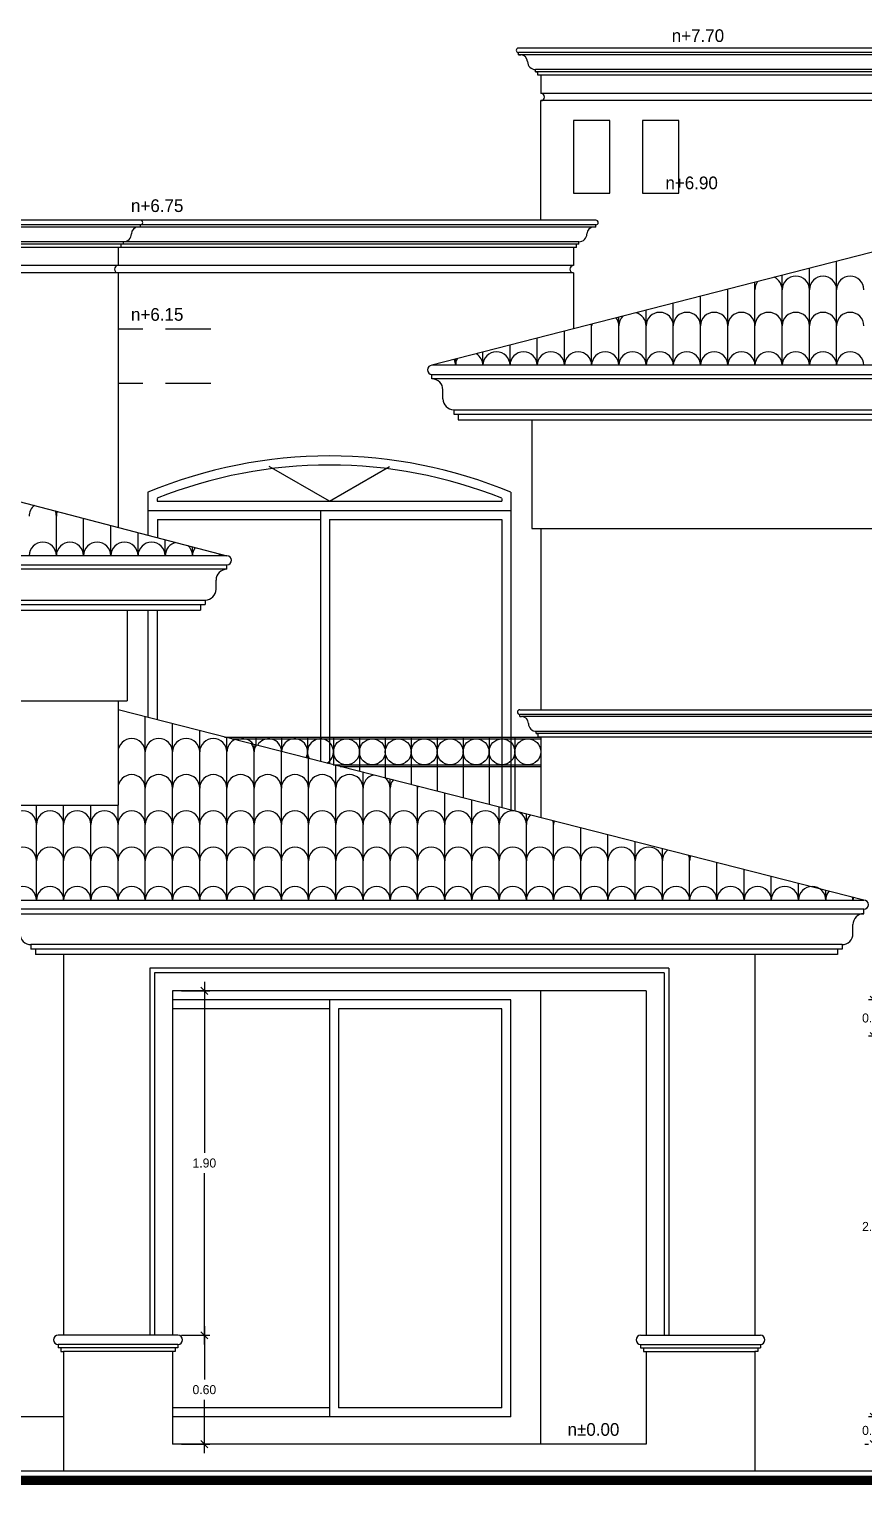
# Model space of a CAD drawing. Extents: x 12 to 127, y -37 to 29.
# Drawn here: x 26.12 to 30.72, y -30.96 to -22.94 of the extents above; entities that cross this region are included whole.
import ezdxf

# ---------------------------------------------------------------- set-up
doc = ezdxf.new("R2010")
doc.units = 0
doc.header["$PDMODE"] = 34
doc.linetypes.add('HIDDEN', pattern=[0.375, 0.25, -0.125])
doc.layers.get('0').update_dxf_attribs({"linetype": 'CONTINUOUS'})
doc.layers.get('DEFPOINTS').update_dxf_attribs({"linetype": 'CONTINUOUS'})
for name, color, linetype in [('ALZADO', 1, 'CONTINUOUS'), ('CINT', 7, 'CONTINUOUS'), ('NIVELES', 7, 'CONTINUOUS'), ('PROY', 3, 'HIDDEN')]:
    doc.layers.add(name, color=color, linetype=linetype)
doc.styles.add('E50', font='SWZ721LE.TTF', dxfattribs={"height": 0.05})
doc.dimstyles.new('E50', dxfattribs={"dimscale": 0.5, "dimtxt": 0.05, "dimasz": 0.03, "dimexe": 0.07, "dimexo": 0.03, "dimgap": 0.0505, "dimtad": 0, "dimtih": 1, "dimtoh": 1, "dimzin": 1, "dimtxsty": 'E50', "dimcen": 0.02, "dimdle": 0.1, "dimclrd": 5, "dimclre": 5, "dimclrt": 2, "dimaunit": 1, "dimazin": 3, "dimtfac": 1, "dimtix": 1, "dimtofl": 0, "dimtmove": 0, "dimatfit": 3, "dimtolj": 1, "dimtzin": 0})

# ---------------------------------------------------------------- blocks, each defined once
blk = doc.blocks.new('_OBLIQUE')
at = {"color": 0, "linetype": 'BYBLOCK'}
blk.add_line((-0.5, -0.5), (0.5, 0.5), dxfattribs=at)
blk = doc.blocks.new('*D645')
at = {"color": 5, "linetype": 'BYBLOCK'}
for p, q in [((27.0877, -30.0895), (27.0877, -30.3839)), ((26.9621, -30.1395), (27.1177, -30.1395)), ((27.0877, -30.7895), (27.0877, -30.4952)), ((26.9621, -30.7395), (27.1177, -30.7395))]:
    blk.add_line(p, q, dxfattribs=at)
at = {"layer": 'DEFPOINTS', "color": 0, "linetype": 'BYBLOCK'}
for p in [(26.9121, -30.1395), (27.0877, -30.1395), (26.9121, -30.7395)]:
    blk.add_point(p, dxfattribs=at)
at = {"color": 5, "linetype": 'BYBLOCK', "xscale": 0.04, "yscale": 0.04, "zscale": 0.04}
for p, rotation in [((27.0877, -30.1395), 90), ((27.0877, -30.7395), 270)]:
    blk.add_blockref('_OBLIQUE', p, dxfattribs=dict(at, rotation=rotation))
at = {"color": 7, "linetype": 'BYBLOCK', "insert": (27.0877, -30.4395), "char_height": 0.05, "attachment_point": 5, "style": 'E50'}
blk.add_mtext('\\A1;0.60', dxfattribs=at)
blk = doc.blocks.new('*D646')
at = {"color": 5, "linetype": 'BYBLOCK'}
for p, q in [((26.9621, -28.2395), (27.1177, -28.2395)), ((27.0877, -28.1895), (27.0877, -29.1339)), ((27.0877, -30.1895), (27.0877, -29.2452))]:
    blk.add_line(p, q, dxfattribs=at)
at = {"layer": 'DEFPOINTS', "color": 0, "linetype": 'BYBLOCK'}
for p in [(26.9121, -28.2395), (27.0877, -28.2395), (26.9121, -30.1395)]:
    blk.add_point(p, dxfattribs=at)
at = {"color": 5, "linetype": 'BYBLOCK', "xscale": 0.04, "yscale": 0.04, "zscale": 0.04}
for p, rotation in [((27.0877, -28.2395), 90), ((27.0877, -30.1395), 270)]:
    blk.add_blockref('_OBLIQUE', p, dxfattribs=dict(at, rotation=rotation))
at = {"color": 7, "linetype": 'BYBLOCK', "insert": (27.0877, -29.1895), "char_height": 0.05, "attachment_point": 5, "style": 'E50'}
blk.add_mtext('\\A1;1.90', dxfattribs=at)
blk = doc.blocks.new('*D647')
at = {"color": 5, "linetype": 'BYBLOCK'}
for p, q in [((30.8421, -28.4895), (30.7476, -28.4895)), ((30.7776, -28.4395), (30.7776, -29.4838)), ((30.7776, -30.6395), (30.7776, -29.5952)), ((30.8421, -30.5895), (30.7476, -30.5895))]:
    blk.add_line(p, q, dxfattribs=at)
at = {"layer": 'DEFPOINTS', "color": 0, "linetype": 'BYBLOCK'}
for p in [(30.8921, -28.4895), (30.7776, -30.5895), (30.8921, -30.5895)]:
    blk.add_point(p, dxfattribs=at)
at = {"color": 5, "linetype": 'BYBLOCK', "xscale": 0.04, "yscale": 0.04, "zscale": 0.04}
for p, rotation in [((30.7776, -28.4895), 90), ((30.7776, -30.5895), 270)]:
    blk.add_blockref('_OBLIQUE', p, dxfattribs=dict(at, rotation=rotation))
at = {"color": 7, "linetype": 'BYBLOCK', "insert": (30.7776, -29.5395), "char_height": 0.05, "attachment_point": 5, "style": 'E50'}
blk.add_mtext('\\A1;2.10', dxfattribs=at)
blk = doc.blocks.new('*D648')
at = {"color": 5, "linetype": 'BYBLOCK'}
for p, q in [((30.7776, -30.5895), (30.7776, -30.5495)), ((30.7276, -30.7395), (30.7476, -30.7395)), ((30.7776, -30.7395), (30.7776, -30.7795))]:
    blk.add_line(p, q, dxfattribs=at)
at = {"layer": 'DEFPOINTS', "color": 0, "linetype": 'BYBLOCK'}
for p in [(30.8921, -30.5895), (30.7776, -30.7395), (30.7776, -30.7395)]:
    blk.add_point(p, dxfattribs=at)
at = {"color": 5, "linetype": 'BYBLOCK', "xscale": 0.04, "yscale": 0.04, "zscale": 0.04}
for p, rotation in [((30.7776, -30.5895), 270), ((30.7776, -30.7395), 90)]:
    blk.add_blockref('_OBLIQUE', p, dxfattribs=dict(at, rotation=rotation))
at = {"color": 7, "linetype": 'BYBLOCK', "insert": (30.7776, -30.6645), "char_height": 0.05, "attachment_point": 5, "style": 'E50'}
blk.add_mtext('\\A1;0.15', dxfattribs=at)
blk = doc.blocks.new('*D649')
at = {"color": 5, "linetype": 'BYBLOCK'}
for p, q in [((30.7776, -28.2395), (30.7776, -28.3338)), ((31.3702, -28.2895), (30.7476, -28.2895)), ((30.7776, -28.5395), (30.7776, -28.4452))]:
    blk.add_line(p, q, dxfattribs=at)
at = {"layer": 'DEFPOINTS', "color": 0, "linetype": 'BYBLOCK'}
for p in [(30.7776, -28.2895), (31.4202, -28.2895), (30.8921, -28.4895)]:
    blk.add_point(p, dxfattribs=at)
at = {"color": 5, "linetype": 'BYBLOCK', "xscale": 0.04, "yscale": 0.04, "zscale": 0.04}
for p, rotation in [((30.7776, -28.2895), 90), ((30.7776, -28.4895), 270)]:
    blk.add_blockref('_OBLIQUE', p, dxfattribs=dict(at, rotation=rotation))
at = {"color": 7, "linetype": 'BYBLOCK', "insert": (30.7776, -28.3895), "char_height": 0.05, "attachment_point": 5, "style": 'E50'}
blk.add_mtext('\\A1;0.20', dxfattribs=at)

msp = doc.modelspace()

# ---------------------------------------------------------------- linework, layer by layer
at = {"layer": 'ALZADO'}
for p, q in [((33.6956, -23.0395), (28.8186, -23.0395)), ((33.6956, -23.0645), (28.8186, -23.0645)), ((28.8186, -23.077), (28.8186, -23.0645)), ((33.6956, -23.077), (28.8186, -23.077)), ((28.8186, -23.077), (28.8311, -23.077)), ((33.6018, -23.1583), (28.9124, -23.1583)), ((28.9124, -23.1708), (28.9124, -23.1583)), ((33.5893, -23.1708), (28.9124, -23.1708)), ((28.9124, -23.1708), (28.9249, -23.1708)), ((28.9249, -23.1895), (28.9249, -23.1708)), ((33.5893, -23.1895), (28.9249, -23.1895)), ((28.9421, -23.1895), (28.9421, -23.2895)), ((33.5721, -23.2895), (28.9421, -23.2895)), ((33.5721, -23.3295), (28.9421, -23.3295)), ((28.9421, -23.9895), (28.9421, -23.3295)), ((32.4221, -23.7395), (28.3421, -24.7895)), ((29.2456, -23.9895), (22.0586, -23.9895)), ((26.6121, -23.9895), (22.1821, -23.9895)), ((29.2456, -24.0145), (22.0586, -24.0145)), ((29.2456, -24.027), (22.0711, -24.027)), ((26.7356, -24.027), (26.7231, -24.027)), ((26.7356, -24.027), (26.7356, -24.0145)), ((29.2456, -24.027), (29.2331, -24.027)), ((29.2456, -24.027), (29.2456, -24.0145)), ((29.1518, -24.1083), (22.1524, -24.1083)), ((29.1393, -24.1208), (22.1649, -24.1208)), ((29.1393, -24.1395), (22.1649, -24.1395)), ((26.6121, -24.1395), (26.6121, -24.2395)), ((26.6293, -24.1395), (26.6293, -24.1208)), ((26.6418, -24.1208), (26.6293, -24.1208)), ((26.6418, -24.1208), (26.6418, -24.1083)), ((29.1221, -24.1395), (29.1221, -24.2395)), ((29.1393, -24.1395), (29.1393, -24.1208)), ((29.1518, -24.1208), (29.1393, -24.1208)), ((29.1518, -24.1208), (29.1518, -24.1083)), ((29.1221, -24.2395), (22.1821, -24.2395)), ((30.5721, -24.7895), (30.5721, -24.2156)), ((29.1221, -24.2795), (22.1821, -24.2795)), ((26.6121, -24.2795), (26.6121, -25.6827)), ((29.1221, -24.2795), (29.1221, -24.5888)), ((30.2721, -24.7895), (30.2721, -24.2928)), ((30.4221, -24.7895), (30.4221, -24.2542)), ((29.8221, -24.7895), (29.8221, -24.4087)), ((29.9721, -24.7895), (29.9721, -24.37)), ((30.1221, -24.7895), (30.1221, -24.3314)), ((29.5221, -24.7895), (29.5221, -24.4859)), ((29.6721, -24.7895), (29.6721, -24.4473)), ((29.2221, -24.7895), (29.2221, -24.5631)), ((29.3721, -24.7895), (29.3721, -24.5245)), ((28.9221, -24.7895), (28.9221, -24.6403)), ((29.0721, -24.7895), (29.0721, -24.6017)), ((28.6221, -24.7895), (28.6221, -24.7175)), ((28.7721, -24.7895), (28.7721, -24.6789)), ((33.5721, -24.7895), (28.3421, -24.7895)), ((28.4721, -24.7895), (28.4721, -24.7561)), ((28.3421, -24.8645), (28.3421, -24.8395)), ((28.3421, -24.8395), (33.5721, -24.8395)), ((33.5721, -24.8645), (28.3421, -24.8645)), ((28.4021, -24.9745), (28.4021, -24.9245)), ((28.4621, -25.0345), (28.4621, -25.0595)), ((28.4621, -25.0345), (33.5721, -25.0345)), ((28.4621, -25.0595), (33.5721, -25.0595)), ((28.4871, -25.0595), (28.4871, -25.0895)), ((28.4871, -25.0895), (33.5721, -25.0895)), ((28.8921, -25.0895), (28.8921, -25.6895)), ((27.7771, -25.5395), (27.4455, -25.3481)), ((27.7771, -25.5395), (28.1087, -25.3481)), ((26.7771, -25.4895), (26.7771, -25.7259)), ((26.8271, -25.5231), (26.8271, -25.5395)), ((28.7271, -25.5231), (28.7271, -25.5395)), ((28.7771, -25.4895), (28.7771, -27.2426)), ((26.7771, -25.5895), (28.7771, -25.5895)), ((26.8271, -25.5395), (28.7271, -25.5395)), ((27.7271, -25.5895), (27.7271, -26.9744)), ((26.8294, -25.6395), (27.7271, -25.6395)), ((26.8294, -25.6395), (26.8294, -25.7395)), ((27.7771, -25.6395), (27.7771, -26.9872)), ((27.7771, -25.6395), (28.7271, -25.6395)), ((28.7271, -25.6395), (28.7271, -27.2299)), ((28.8921, -25.6895), (30.8921, -25.6895)), ((28.9421, -25.6895), (28.9421, -26.6895)), ((26.7771, -26.1395), (26.7771, -26.7317)), ((26.8271, -26.1395), (26.8271, -26.7445)), ((27.1993, -26.8395), (28.9421, -26.8395)), ((27.2384, -26.8495), (28.9421, -26.8495)), ((27.3707, -26.8395), (27.3707, -26.8833)), ((27.5135, -26.8395), (27.5135, -26.9198)), ((27.6564, -26.8395), (27.6564, -26.9563)), ((27.7993, -26.8395), (27.7993, -26.9928)), ((27.9421, -26.8395), (27.9421, -27.0293)), ((28.085, -26.8395), (28.085, -27.0658)), ((28.2278, -26.8395), (28.2278, -27.1023)), ((28.3707, -26.8395), (28.3707, -27.1388)), ((28.5135, -26.8395), (28.5135, -27.1753)), ((28.6564, -26.8395), (28.6564, -27.2118)), ((28.7993, -26.8395), (28.7993, -27.2483)), ((27.7976, -26.9924), (28.9421, -26.9924)), ((27.8367, -27.0024), (28.9421, -27.0024)), ((26.7871, -28.1145), (26.7871, -30.1395)), ((29.6471, -28.1145), (26.7871, -28.1145)), ((26.8121, -28.1395), (26.8121, -30.1395)), ((29.6221, -28.1395), (26.8121, -28.1395)), ((29.6221, -28.1395), (29.6221, -30.1395)), ((29.6471, -28.1145), (29.6471, -30.1395)), ((28.7771, -28.2895), (26.9121, -28.2895)), ((27.7771, -28.3395), (26.9121, -28.3395)), ((27.7771, -28.2895), (27.7771, -30.5895)), ((28.7271, -28.3395), (27.8271, -28.3395)), ((27.8271, -28.3395), (27.8271, -30.5395)), ((28.7271, -30.5395), (28.7271, -28.3395)), ((28.7771, -30.5895), (28.7771, -28.2895)), ((27.7771, -30.5395), (26.9121, -30.5395)), ((28.7771, -30.5895), (26.9121, -30.5895)), ((28.7271, -30.5395), (27.8271, -30.5395)), ((35.7841, -30.8895), (22.3721, -30.8895))]:
    msp.add_line(p, q, dxfattribs=at)
at = {"layer": 'ALZADO', "color": 5}
for p, q in [((24.3421, -25.0895), (27.2121, -25.8395)), ((26.2721, -25.8395), (26.2721, -25.5939)), ((26.4221, -25.8395), (26.4221, -25.6331)), ((26.5721, -25.8395), (26.5721, -25.6723)), ((26.7221, -25.8395), (26.7221, -25.7115)), ((26.8721, -25.8395), (26.8721, -25.7507)), ((27.2121, -25.8395), (21.4721, -25.8395)), ((27.0221, -25.8395), (27.0221, -25.7899)), ((27.1721, -25.8395), (27.1721, -25.8291)), ((21.4721, -25.8895), (27.2121, -25.8895)), ((27.2121, -25.9145), (21.4721, -25.9145)), ((27.2121, -25.9145), (27.2121, -25.8895)), ((27.1521, -26.0245), (27.1521, -25.9745)), ((21.5921, -26.0845), (27.0921, -26.0845)), ((27.0921, -26.0845), (27.0921, -26.1095)), ((21.5921, -26.1095), (27.0921, -26.1095)), ((21.6171, -26.1395), (27.0671, -26.1395)), ((26.6621, -26.1395), (26.6621, -26.6395)), ((27.0671, -26.1095), (27.0671, -26.1395)), ((22.0221, -26.6395), (26.6621, -26.6395)), ((26.6121, -26.6395), (26.6121, -27.2159)), ((28.8258, -26.6895), (31.0084, -26.6895)), ((31.0084, -26.7145), (28.8258, -26.7145)), ((28.8258, -26.727), (28.8258, -26.7145)), ((28.8258, -26.727), (28.8358, -26.727)), ((31.0084, -26.727), (28.8358, -26.727)), ((30.9171, -26.8083), (28.9171, -26.8083)), ((28.9171, -26.8208), (28.9171, -26.8083)), ((30.9093, -26.8208), (28.9171, -26.8208)), ((28.9171, -26.8208), (28.9271, -26.8208)), ((28.9271, -26.8395), (28.9271, -26.8208)), ((30.9071, -26.8395), (28.9271, -26.8395)), ((28.9421, -26.8395), (28.9421, -27.2848)), ((28.9421, -30.7395), (28.9421, -28.2395))]:
    msp.add_line(p, q, dxfattribs=at)
at = {"layer": 'ALZADO', "color": 2}
for p, q in [((30.7221, -27.7395), (26.6121, -26.6895)), ((26.7621, -27.7395), (26.7621, -26.7279)), ((26.9121, -27.7395), (26.9121, -26.7662)), ((27.0621, -27.7395), (27.0621, -26.8045)), ((27.2121, -27.7395), (27.2121, -26.8428)), ((27.2278, -26.8395), (27.2278, -26.8468)), ((27.3621, -27.7395), (27.3621, -26.8811)), ((27.5121, -27.7395), (27.5121, -26.9195)), ((27.6621, -27.7395), (27.6621, -26.9578)), ((27.8121, -27.7395), (27.8121, -26.9961)), ((27.9621, -27.7395), (27.9621, -27.0344)), ((28.1121, -27.7395), (28.1121, -27.0727)), ((28.2621, -27.7395), (28.2621, -27.1111)), ((26.0121, -27.2159), (26.6121, -27.2159)), ((26.1621, -27.7395), (26.1621, -27.2159)), ((26.3121, -27.7395), (26.3121, -27.2159)), ((26.4621, -27.7395), (26.4621, -27.2159)), ((26.6121, -27.7395), (26.6121, -27.2159)), ((28.4121, -27.7395), (28.4121, -27.1494)), ((28.5621, -27.7395), (28.5621, -27.1877)), ((28.7121, -27.7395), (28.7121, -27.226)), ((28.8621, -27.7395), (28.8621, -27.2644)), ((29.0121, -27.7395), (29.0121, -27.3027)), ((29.1621, -27.7395), (29.1621, -27.341)), ((29.3121, -27.7395), (29.3121, -27.3793)), ((29.4621, -27.7395), (29.4621, -27.4176)), ((29.6121, -27.7395), (29.6121, -27.456)), ((29.7621, -27.7395), (29.7621, -27.4943)), ((29.9121, -27.7395), (29.9121, -27.5326)), ((30.0621, -27.7395), (30.0621, -27.5709)), ((30.2121, -27.7395), (30.2121, -27.6092)), ((30.3621, -27.7395), (30.3621, -27.6476)), ((30.5121, -27.7395), (30.5121, -27.6859)), ((26.0121, -27.7395), (30.7221, -27.7395)), ((30.6621, -27.7395), (30.6621, -27.7242)), ((30.7221, -27.7895), (26.0121, -27.7895)), ((26.0121, -27.8145), (30.7221, -27.8145)), ((30.7221, -27.8145), (30.7221, -27.7895)), ((30.6621, -27.9245), (30.6621, -27.8745)), ((30.6021, -27.9845), (26.1321, -27.9845)), ((26.1321, -27.9845), (26.1321, -28.0095)), ((30.6021, -28.0095), (26.1321, -28.0095)), ((26.1571, -28.0095), (26.1571, -28.0395)), ((30.5771, -28.0095), (30.5771, -28.0395)), ((30.6021, -27.9845), (30.6021, -28.0095)), ((30.5771, -28.0395), (26.1571, -28.0395)), ((26.3121, -28.0395), (26.3121, -30.1395)), ((30.1221, -28.0395), (30.1221, -30.1395)), ((26.9121, -28.2395), (26.9121, -30.1395)), ((29.5221, -28.2395), (26.9121, -28.2395)), ((29.5221, -28.2395), (29.5221, -30.1395)), ((26.9421, -30.1395), (26.2821, -30.1395)), ((26.9421, -30.1895), (26.2821, -30.1895)), ((26.2821, -30.1895), (26.2821, -30.2095)), ((26.9421, -30.1895), (26.9421, -30.2095)), ((29.4921, -30.1395), (30.1521, -30.1395)), ((29.4921, -30.1895), (30.1521, -30.1895)), ((29.4921, -30.1895), (29.4921, -30.2095)), ((30.1521, -30.1895), (30.1521, -30.2095)), ((26.9421, -30.2095), (26.2821, -30.2095)), ((26.2971, -30.2095), (26.2971, -30.2295)), ((26.2971, -30.2295), (26.3121, -30.2295)), ((26.9121, -30.2295), (26.3121, -30.2295)), ((26.3121, -30.2295), (26.3121, -30.8895)), ((26.9271, -30.2295), (26.9121, -30.2295)), ((26.9121, -30.2295), (26.9121, -30.7395)), ((26.9271, -30.2095), (26.9271, -30.2295)), ((29.4921, -30.2095), (30.1521, -30.2095)), ((29.5071, -30.2095), (29.5071, -30.2295)), ((29.5071, -30.2295), (29.5221, -30.2295)), ((29.5221, -30.2295), (30.1221, -30.2295)), ((29.5221, -30.2295), (29.5221, -30.7395)), ((30.1371, -30.2295), (30.1221, -30.2295)), ((30.1221, -30.2295), (30.1221, -30.8895)), ((30.1371, -30.2095), (30.1371, -30.2295)), ((29.5221, -30.7395), (26.9121, -30.7395))]:
    msp.add_line(p, q, dxfattribs=at)
at = {"layer": 'ALZADO'}
for points in [[(29.1221, -23.8395), (29.3221, -23.8395), (29.3221, -23.4395), (29.1221, -23.4395)], [(29.5021, -23.8395), (29.7021, -23.8395), (29.7021, -23.4395), (29.5021, -23.4395)]]:
    msp.add_lwpolyline(points, close=True, dxfattribs=at)
at = {"layer": 'ALZADO', "color": 6, "const_width": 0.05}
msp.add_lwpolyline([(35.7841, -30.9395), (22.3221, -30.9395), (22.3221, -30.7895), (14.9265, -30.7895)], dxfattribs=at)
at = {"layer": 'ALZADO'}
for centre in [(27.8707, -26.921), (28.0135, -26.921), (28.1564, -26.921), (28.2993, -26.921), (28.4421, -26.921), (28.585, -26.921), (28.7278, -26.921), (28.8707, -26.921)]:
    msp.add_circle(centre, 0.0714, dxfattribs=at)
for centre, radius, start, end in [((28.8186, -23.052), 0.0125, 90, 270), ((28.8311, -23.1145), 0.0375, 0, 90), ((28.9124, -23.1145), 0.0437, 180, 270), ((28.9421, -23.3095), 0.02, 270, 90), ((26.7356, -24.002), 0.0125, 270, 90), ((29.2456, -24.002), 0.0125, 270, 90), ((26.6418, -24.0645), 0.0437, 270, 0), ((26.7231, -24.0645), 0.0375, 90, 180), ((29.1518, -24.0645), 0.0437, 270, 0), ((29.2331, -24.0645), 0.0375, 90, 180), ((26.6121, -24.2595), 0.02, 90, 270), ((29.1221, -24.2595), 0.02, 90, 270), ((30.1971, -24.3722), 0.075, 143.63212, 180), ((30.1971, -24.3722), 0.075, 360, 65.23201), ((30.3471, -24.3722), 0.075, 360, 180), ((30.4971, -24.3722), 0.075, 360, 180), ((30.6471, -24.3722), 0.075, 360, 180), ((30.4971, -24.3722), 0.075, 360, 6.82255), ((30.6471, -24.3722), 0.075, 173.01747, 180), ((29.2971, -24.5722), 0.075, 172.92116, 180), ((29.2971, -24.5722), 0.075, 360, 35.94297), ((29.4471, -24.5722), 0.075, 134.53313, 180), ((29.4471, -24.5722), 0.075, 360, 74.331), ((29.5971, -24.5722), 0.075, 360, 180), ((29.7471, -24.5722), 0.075, 360, 180), ((29.8971, -24.5722), 0.075, 360, 180), ((30.0471, -24.5722), 0.075, 360, 180), ((30.1971, -24.5722), 0.075, 360, 180), ((30.3471, -24.5722), 0.075, 360, 180), ((30.4971, -24.5722), 0.075, 360, 180), ((30.6471, -24.5722), 0.075, 360, 180), ((28.5471, -24.7895), 0.075, 360, 57.37219), ((28.6971, -24.7895), 0.075, 360, 180), ((28.8471, -24.7895), 0.075, 360, 180), ((28.9971, -24.7895), 0.075, 360, 180), ((29.1471, -24.7895), 0.075, 360, 180), ((29.2971, -24.7895), 0.075, 360, 180), ((29.4471, -24.7895), 0.075, 360, 180), ((29.5971, -24.7895), 0.075, 360, 180), ((29.7471, -24.7895), 0.075, 360, 180), ((29.8971, -24.7895), 0.075, 360, 180), ((30.0471, -24.7895), 0.075, 360, 180), ((30.1971, -24.7895), 0.075, 360, 180), ((30.3471, -24.7895), 0.075, 360, 180), ((30.4971, -24.7895), 0.075, 360, 180), ((30.6471, -24.7895), 0.075, 360, 180), ((28.3421, -24.8145), 0.025, 90, 270), ((28.3971, -24.7895), 0.075, 360, 24.96321), ((28.5471, -24.7895), 0.075, 151.49193, 180), ((28.3421, -24.9245), 0.06, 0, 90), ((28.4621, -24.9745), 0.06, 180, 270), ((27.7771, -27.8895), 2.6, 67.38014, 112.61986), ((27.7771, -27.8895), 2.55, 68.12709, 111.87291), ((27.2993, -26.921), 0.0714, 34.95634, 116.38151), ((27.2871, -26.9222), 0.075, 360, 36.69445), ((27.4371, -26.9222), 0.075, 149.26679, 180), ((27.4421, -26.921), 0.0714, 0.91363, 150.42422), ((27.585, -26.921), 0.0714, 332.24778, 179.09008), ((27.7278, -26.921), 0.0714, 299.02043, 212.31742), ((27.4371, -26.9222), 0.075, 360, 2.07106), ((27.5871, -26.9222), 0.075, 177.9479, 180), ((28.1871, -27.1222), 0.075, 142.66361, 180), ((28.1871, -27.1222), 0.075, 360, 8.67424), ((28.3371, -27.1222), 0.075, 171.65187, 180)]:
    msp.add_arc(centre, radius, start, end, dxfattribs=at)
at = {"layer": 'ALZADO', "color": 5}
for centre, radius, start, end in [((26.1971, -25.6222), 0.075, 127.21993, 180), ((26.1971, -25.6222), 0.075, 360, 23.48957), ((26.3471, -25.6222), 0.075, 158.93296, 180), ((26.1971, -25.8395), 0.075, 360, 180), ((26.3471, -25.8395), 0.075, 360, 180), ((26.4971, -25.8395), 0.075, 360, 180), ((26.6471, -25.8395), 0.075, 360, 180), ((26.7971, -25.8395), 0.075, 360, 180), ((26.9471, -25.8395), 0.075, 102.05808, 180), ((26.9471, -25.8395), 0.075, 360, 48.65142), ((27.0971, -25.8395), 0.075, 142.54465, 180), ((27.0971, -25.8395), 0.075, 360, 8.16485), ((27.2471, -25.8395), 0.075, 172.1308, 180), ((27.2121, -25.8645), 0.025, 270, 90), ((27.2121, -25.9745), 0.06, 90, 180), ((27.0921, -26.0245), 0.06, 270, 0), ((28.8258, -26.702), 0.0125, 90, 270), ((28.8358, -26.7645), 0.0375, 0, 90), ((28.9171, -26.7645), 0.0437, 180, 270)]:
    msp.add_arc(centre, radius, start, end, dxfattribs=at)
at = {"layer": 'ALZADO', "color": 2}
for centre, radius, start, end in [((26.6871, -26.9222), 0.075, 360, 180), ((26.8371, -26.9222), 0.075, 360, 180), ((26.9871, -26.9222), 0.075, 360, 180), ((27.1371, -26.9222), 0.075, 360, 180), ((27.2871, -26.9222), 0.075, 114.6434, 180), ((26.6871, -27.1222), 0.075, 360, 180), ((26.8371, -27.1222), 0.075, 360, 180), ((26.9871, -27.1222), 0.075, 360, 180), ((27.1371, -27.1222), 0.075, 360, 180), ((27.2871, -27.1222), 0.075, 360, 180), ((27.4371, -27.1222), 0.075, 360, 180), ((27.5871, -27.1222), 0.075, 360, 180), ((27.7371, -27.1222), 0.075, 360, 180), ((27.8871, -27.1222), 0.075, 360, 180), ((28.0371, -27.1222), 0.075, 103.3107, 180), ((26.8371, -27.1222), 0.075, 360, 1.13468), ((28.0371, -27.1222), 0.075, 360, 48.02715), ((26.0871, -27.3222), 0.075, 360, 180), ((26.2371, -27.3222), 0.075, 360, 180), ((26.3871, -27.3222), 0.075, 360, 180), ((26.5371, -27.3222), 0.075, 360, 180), ((26.6871, -27.3222), 0.075, 360, 180), ((26.8371, -27.3222), 0.075, 360, 180), ((26.9871, -27.3222), 0.075, 360, 180), ((27.1371, -27.3222), 0.075, 360, 180), ((27.2871, -27.3222), 0.075, 360, 180), ((27.4371, -27.3222), 0.075, 360, 180), ((27.5871, -27.3222), 0.075, 360, 180), ((27.7371, -27.3222), 0.075, 360, 180), ((27.8871, -27.3222), 0.075, 360, 180), ((28.0371, -27.3222), 0.075, 360, 180), ((28.1871, -27.3222), 0.075, 360, 180), ((28.3371, -27.3222), 0.075, 360, 180), ((28.4871, -27.3222), 0.075, 360, 180), ((28.6371, -27.3222), 0.075, 360, 180), ((28.7871, -27.3222), 0.075, 360, 180), ((28.9371, -27.3222), 0.075, 135.71815, 180), ((28.9371, -27.3222), 0.075, 360, 15.61971), ((29.0871, -27.3222), 0.075, 165.42789, 180), ((26.0871, -27.5222), 0.075, 360, 180), ((26.2371, -27.5222), 0.075, 360, 180), ((26.3871, -27.5222), 0.075, 360, 180), ((26.5371, -27.5222), 0.075, 360, 180), ((26.6871, -27.5222), 0.075, 360, 180), ((26.8371, -27.5222), 0.075, 360, 180), ((26.9871, -27.5222), 0.075, 360, 180), ((27.1371, -27.5222), 0.075, 360, 180), ((27.2871, -27.5222), 0.075, 360, 180), ((27.4371, -27.5222), 0.075, 360, 180), ((27.5871, -27.5222), 0.075, 360, 180), ((27.7371, -27.5222), 0.075, 360, 180), ((27.8871, -27.5222), 0.075, 360, 180), ((28.0371, -27.5222), 0.075, 360, 180), ((28.1871, -27.5222), 0.075, 360, 180), ((28.3371, -27.5222), 0.075, 360, 180), ((28.4871, -27.5222), 0.075, 360, 180), ((28.6371, -27.5222), 0.075, 360, 180), ((28.7871, -27.5222), 0.075, 360, 180), ((28.9371, -27.5222), 0.075, 360, 180), ((29.0871, -27.5222), 0.075, 360, 180), ((29.2371, -27.5222), 0.075, 360, 180), ((29.3871, -27.5222), 0.075, 360, 180), ((29.5371, -27.5222), 0.075, 360, 180), ((29.6871, -27.5222), 0.075, 128.24589, 180), ((29.6871, -27.5222), 0.075, 360, 23.09196), ((29.8371, -27.5222), 0.075, 159.20105, 180), ((26.0871, -27.7395), 0.075, 360, 180), ((26.2371, -27.7395), 0.075, 360, 180), ((26.3871, -27.7395), 0.075, 360, 180), ((26.5371, -27.7395), 0.075, 360, 180), ((26.6871, -27.7395), 0.075, 360, 180), ((26.8371, -27.7395), 0.075, 360, 180), ((26.9871, -27.7395), 0.075, 360, 180), ((27.1371, -27.7395), 0.075, 360, 180), ((27.2871, -27.7395), 0.075, 360, 180), ((27.4371, -27.7395), 0.075, 360, 180), ((27.5871, -27.7395), 0.075, 360, 180), ((27.7371, -27.7395), 0.075, 360, 180), ((27.8871, -27.7395), 0.075, 360, 180), ((28.0371, -27.7395), 0.075, 360, 180), ((28.1871, -27.7395), 0.075, 360, 180), ((28.3371, -27.7395), 0.075, 360, 180), ((28.4871, -27.7395), 0.075, 360, 180), ((28.6371, -27.7395), 0.075, 360, 180), ((28.7871, -27.7395), 0.075, 360, 180), ((28.9371, -27.7395), 0.075, 360, 180), ((29.0871, -27.7395), 0.075, 360, 180), ((29.2371, -27.7395), 0.075, 360, 180), ((29.3871, -27.7395), 0.075, 360, 180), ((29.5371, -27.7395), 0.075, 360, 180), ((29.6871, -27.7395), 0.075, 360, 180), ((29.8371, -27.7395), 0.075, 360, 180), ((29.9871, -27.7395), 0.075, 360, 180), ((30.1371, -27.7395), 0.075, 360, 180), ((30.2871, -27.7395), 0.075, 360, 180), ((30.4371, -27.7395), 0.075, 360, 180), ((30.5871, -27.7395), 0.075, 139.21077, 180), ((30.5871, -27.7395), 0.075, 360, 12.12708), ((30.7371, -27.7395), 0.075, 168.50651, 180), ((30.7221, -27.7645), 0.025, 270, 90), ((30.7221, -27.8745), 0.06, 90, 180), ((26.1321, -27.9245), 0.06, 180, 270), ((30.6021, -27.9245), 0.06, 270, 0), ((26.2821, -30.1645), 0.025, 90, 270), ((26.9421, -30.1645), 0.025, 270, 90), ((29.4921, -30.1645), 0.025, 90, 270), ((30.1521, -30.1645), 0.025, 270, 90)]:
    msp.add_arc(centre, radius, start, end, dxfattribs=at)
at = {"layer": 'PROY'}
for p, q in [((27.1231, -24.5895), (26.6121, -24.5895)), ((27.1231, -24.8895), (26.6121, -24.8895)), ((26.3121, -30.5895), (25.5798, -30.5895))]:
    msp.add_line(p, q, dxfattribs=at)

# ---------------------------------------------------------------- texts
at = {"layer": 'NIVELES'}
for s, p in [('n+7.70', (29.6632, -23.0061)), ('n+6.90', (29.6286, -23.8182)), ('n+6.75', (26.6833, -23.9438)), ('n+6.15', (26.6833, -24.5438)), ('n%%p0.00', (29.0892, -30.6938))]:
    msp.add_text(s, height=0.07, dxfattribs=at).set_placement(p)

# ---------------------------------------------------------------- dimensions: what is measured, and where the dimension line sits
at = {"layer": 'CINT'}
for base, p1, p2, override, picture, middle in [((27.0877, -28.2395), (26.9121, -30.1395), (26.9121, -28.2395), {"dimscale": 1, "dimtxt": 0.06, "dimasz": 0.04, "dimexe": 0.03, "dimexo": 0.05, "dimgap": 0.03, "dimblk1": 'OBLIQUE', "dimblk2": 'OBLIQUE', "dimsah": 1, "dimdle": 0.05, "dimse1": 1, "dimclrt": 7}, '*D646', (27.0877, -29.1895)), ((30.7776, -28.2895), (30.8921, -28.4895), (31.4202, -28.2895), {"dimscale": 1, "dimtxt": 0.06, "dimasz": 0.04, "dimexe": 0.03, "dimexo": 0.05, "dimgap": 0.03, "dimblk1": 'OBLIQUE', "dimblk2": 'OBLIQUE', "dimsah": 1, "dimdle": 0.05, "dimse1": 1, "dimclrt": 7}, '*D649', (30.7776, -28.3895)), ((30.7776, -30.5895), (30.8921, -28.4895), (30.8921, -30.5895), {"dimscale": 1, "dimtxt": 0.06, "dimasz": 0.04, "dimexe": 0.03, "dimexo": 0.05, "dimgap": 0.03, "dimblk1": 'OBLIQUE', "dimblk2": 'OBLIQUE', "dimsah": 1, "dimdle": 0.05, "dimclrt": 7}, '*D647', (30.7776, -29.5395)), ((27.0877, -30.1395), (26.9121, -30.7395), (26.9121, -30.1395), {"dimscale": 1, "dimtxt": 0.06, "dimasz": 0.04, "dimexe": 0.03, "dimexo": 0.05, "dimgap": 0.03, "dimblk1": 'OBLIQUE', "dimblk2": 'OBLIQUE', "dimsah": 1, "dimdle": 0.05, "dimclrt": 7}, '*D645', (27.0877, -30.4395)), ((30.7776, -30.7395), (30.8921, -30.5895), (30.7776, -30.7395), {"dimscale": 1, "dimtxt": 0.06, "dimasz": 0.04, "dimexe": 0.03, "dimexo": 0.05, "dimgap": 0.03, "dimblk1": 'OBLIQUE', "dimblk2": 'OBLIQUE', "dimsah": 1, "dimdle": 0.05, "dimse1": 1, "dimclrt": 7}, '*D648', (30.7776, -30.6645))]:
    dim = msp.add_linear_dim(base=base, p1=p1, p2=p2, angle=90, dimstyle='E50', override=override, dxfattribs=at)
    dim.commit()
    dim.dimension.update_dxf_attribs({"geometry": picture, "text_midpoint": middle})

doc.saveas('drawing.dxf')
